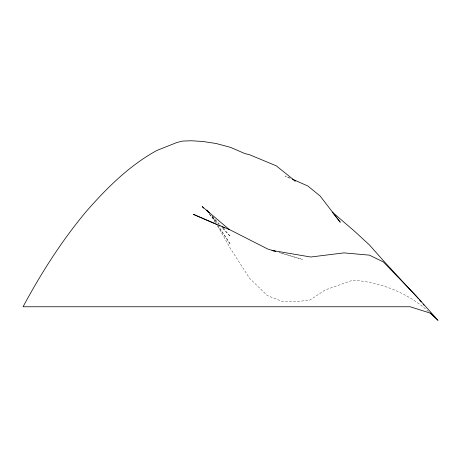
<?xml version="1.0" encoding="UTF-8"?>
<svg xmlns="http://www.w3.org/2000/svg" width="461" height="461" viewBox="0 0 461 461"><rect width="100%" height="100%" fill="white"/><g stroke="black" fill="none" stroke-linecap="round" stroke-linejoin="round"><path stroke-width="0.35" stroke-dasharray="2.31 1.73" d="M278.922 252.472L302.399 259.434L279.28 252.49M290.355 178.269L285.18 175.981L290.874 178.891M428.546 311.578C407.933 292.781 380.642 282.207 352.936 280.138L325.207 289.946L309.867 300.065L295.305 301.822L282.587 301.557L267.334 295.57L249.568 278.283L230.5 248.612L217.436 225.619M209.513 214.325L218.791 224.15M222.692 228.287L230.5 236.562L222.911 228.074M212.475 216.411L219.592 224.363M209.594 214.135L215.224 222.3M217.235 225.216L230.5 244.468L218.825 226.466M211.824 215.662L216.491 222.865M212.492 216.924L215.673 222.513"/><path stroke-width="0.69" d="M274.093 251.038L272.019 250.427L310.714 257.007L343.941 252.887L369.434 255.152L383.448 262.009L416.243 296.02L437.95 320.245L430.113 313.025M275.88 251.47L267.714 249.021L230.5 230.085L193.286 214.307L214.175 223.458M215.483 224.029L216.791 224.599M218.745 225.458L220.053 226.028M222.012 226.887L224.622 228.028M292.297 179.127L307.827 185.99L320.13 196.006L340.276 222.248L332.179 211.991L355.028 231.676L369.434 244.941L383.448 260.765L418.53 298.722M294.037 180.505L295.305 181.15L276.323 165.862L249.568 154.735L244.854 153.571L230.5 147.359L216.146 143.509L202.771 141.469L191.286 140.755L182.47 141.089L176.932 142.489L156.838 150.465C129.495 165.436 107.113 187.696 86.703 210.936C61.964 240.377 41.242 272.941 23.05 306.761L410.157 306.761L430.879 313.301L437.95 320.245M229.411 229.682L202.195 206.568L203.658 208.118M209.628 213.23L206.782 210.049L208.389 212.383M419.447 299.8L421.273 301.961M423.106 304.122L424.022 305.205"/></g></svg>
